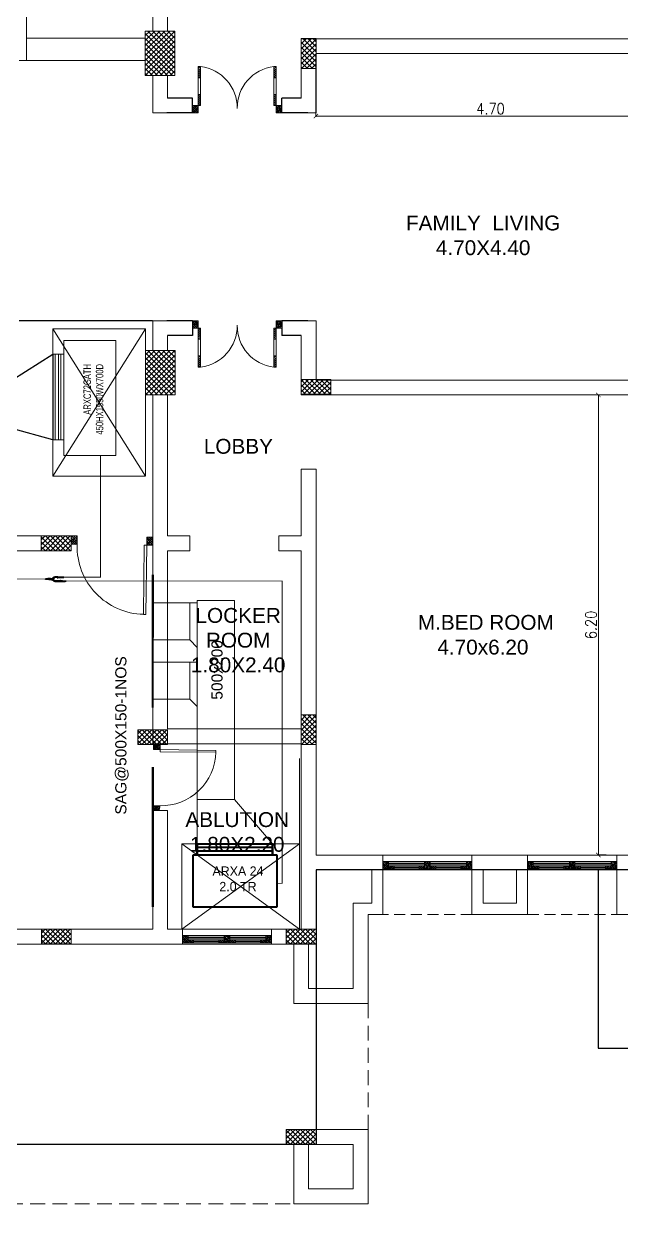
# Model space of a CAD drawing. Header units: centimetres. Extents: x -223085 to -5411, y 68813 to 74618.
# Drawn here: x -220643 to -219838, y 70760 to 72363 of the extents above; entities that cross this region are included whole.
import ezdxf

# ---------------------------------------------------------------- set-up
doc = ezdxf.new("R2010")
doc.units = ezdxf.units.CM
doc.header["$PDMODE"] = 34
doc.linetypes.add('DASHED2', pattern=[0.375, 0.25, -0.125])
for name, color, linetype in [('A STAIR', 15, 'Continuous'), ('A TEXT FRAME', 253, 'Continuous'), ('COLUMN', 6, 'Continuous'), ('HAVC', 6, 'Continuous'), ('HVAC', 6, 'Continuous'), ('PDF_FRAME', 7, 'Continuous'), ('PDF_m thick', 7, 'Continuous'), ('t10', 7, 'Continuous'), ('VRF', 31, 'Continuous'), ('WALLL', 7, 'Continuous')]:
    doc.layers.add(name, color=color, linetype=linetype)
for name, color, linetype, lineweight in [('A WALL BORDER', 130, 'Continuous', 30), ('CHIPPING', 2, 'Continuous', 0), ('FRAME', 31, 'Continuous', 25), ('hatchh', 251, 'Continuous', 9), ('LINE02', 8, 'Continuous', 0), ('m thick', 15, 'Continuous', 20), ('TXT BM NME', 102, 'Continuous', 13), ('wall face 1', 4, 'Continuous', 30), ('WINDOWSSS', 42, 'Continuous', 20)]:
    doc.layers.add(name, color=color, linetype=linetype, lineweight=lineweight)
doc.layers.add('PDF_DASH', color=7, linetype='Continuous', true_color=0x989898)
doc.layers.add('PDF_hatchh', color=7, linetype='Continuous', true_color=0x767676)
doc.styles.add('0672-x-Core Bldg A&B-Lvl-Typ$0$ROMANS', font='romans.shx', dxfattribs={"width": 0.85})
doc.styles.add('ARI', font='arial.ttf')
doc.styles.add('MAPLE CM', font='swisscl.ttf', dxfattribs={"height": 20})
doc.styles.get("Standard").update_dxf_attribs({"font": 'arial.ttf'})
doc.dimstyles.new('A-AHAMED', dxfattribs={"dimscale": 50, "dimtxt": 0.3, "dimasz": 0.12, "dimexe": 0.015, "dimexo": 0.1, "dimgap": 0.05, "dimtad": 3, "dimlfac": 0.01, "dimrnd": 0.005, "dimzin": 1, "dimdsep": 46, "dimtxsty": '0672-x-Core Bldg A&B-Lvl-Typ$0$ROMANS', "dimblk": 'ARCHTICK', "dimcen": 0.5, "dimclrd": 8, "dimclre": 8, "dimclrt": 3, "dimadec": 0, "dimazin": 0, "dimtfac": 0.72, "dimtix": 1, "dimtofl": 0, "dimtmove": 1, "dimatfit": 3, "dimldrblk": 'DOTBLANK', "dimfxl": 1, "dimfxlon": 1, "dimtolj": 1, "dimtzin": 15, "dimlwd": 5, "dimlwe": 5, "dimarcsym": 0})

# ---------------------------------------------------------------- blocks, each defined once
blk = doc.blocks.new('window 120')
at = {"layer": 'hatchh', "linetype": 'ByBlock', "lineweight": 5}
h = blk.add_hatch(dxfattribs=at)
h.set_pattern_fill('ANSI38', color=256, scale=0.15, angle=270, style=0)
h.set_pattern_definition([(315, (1141.550529, 856.235317), (0.01325825215, 0.01325825215), []), (45, (1141.550529, 856.235317), (0.01325825215, 0.03977475644), [0.046875, -0.028125])])
h.paths.add_polyline_path([(1149.778, 71.298), (1149.778, 71.398), (1149.703, 71.398), (1149.703, 71.358), (1149.703, 71.298)])
h.paths.add_polyline_path([(1149.703, 71.358), (1149.703, 71.398), (1149.628, 71.398), (1149.628, 71.358)])
h.paths.add_polyline_path([(1148.653, 71.298), (1148.653, 71.398), (1148.578, 71.398), (1148.578, 71.298)])
h.paths.add_polyline_path([(1148.728, 71.358), (1148.728, 71.398), (1148.653, 71.398), (1148.653, 71.358)])
h = blk.add_hatch(dxfattribs=at)
h.set_pattern_fill('ANSI38', color=256, scale=0.15, angle=270, style=0)
h.set_pattern_definition([(315, (1669.323571, 90.203803), (0.01325825215, 0.01325825215), []), (45, (1669.323571, 90.203803), (0.01325825215, 0.03977475644), [0.046875, -0.028125])])
h.paths.add_polyline_path([(1149.14, 71.358), (1149.14, 71.398), (1149.065, 71.398), (1149.065, 71.358)])
h = blk.add_hatch(dxfattribs=at)
h.set_pattern_fill('ANSI38', color=256, scale=0.15, angle=270, style=0)
h.set_pattern_definition([(315, (366.332547, 44.985551), (0.01325825215, 0.01325825215), []), (45, (366.332547, 44.985551), (0.01325825215, 0.03977475644), [0.046875, -0.028125])])
h.paths.add_polyline_path([(1149.215, 71.398), (1149.14, 71.398), (1149.14, 71.358), (1149.14, 71.298), (1149.215, 71.298)])
h = blk.add_hatch(dxfattribs=at)
h.set_pattern_fill('ANSI38', color=256, scale=0.15, angle=270, style=0)
h.set_pattern_definition([(315, (1669.804821, 90.203803), (0.01325825215, 0.01325825215), []), (45, (1669.804821, 90.203803), (0.01325825215, 0.03977475644), [0.046875, -0.028125])])
h.paths.add_polyline_path([(1149.29, 71.358), (1149.29, 71.398), (1149.215, 71.398), (1149.215, 71.358)])
at = {"layer": 'FRAME', "linetype": 'ByBlock', "lineweight": 5}
for points in [[(1148.578, 71.398), (1148.578, 71.298), (1148.653, 71.298), (1148.653, 71.398), (1148.578, 71.398)], [(1149.14, 71.398), (1149.14, 71.298), (1149.215, 71.298), (1149.215, 71.398), (1149.14, 71.398)], [(1149.703, 71.398), (1149.703, 71.298), (1149.778, 71.298), (1149.778, 71.398), (1149.703, 71.398)]]:
    blk.add_lwpolyline(points, dxfattribs=at)
for points in [[(1148.728, 71.358), (1148.653, 71.358), (1148.653, 71.398), (1148.728, 71.398)], [(1149.14, 71.358), (1149.065, 71.358), (1149.065, 71.398), (1149.14, 71.398)], [(1149.29, 71.358), (1149.215, 71.358), (1149.215, 71.398), (1149.29, 71.398)], [(1149.703, 71.358), (1149.628, 71.358), (1149.628, 71.398), (1149.703, 71.398)]]:
    blk.add_lwpolyline(points, close=True, dxfattribs=at)
at = {"layer": 'm thick', "linetype": 'ByBlock', "lineweight": 5, "ltscale": 2}
for p, q in [((1149.778, 71.413), (1148.578, 71.413)), ((1148.578, 71.413), (1148.578, 71.213)), ((1149.778, 71.413), (1149.778, 71.213)), ((1148.578, 71.213), (1149.778, 71.213)), ((1149.14, 71.298), (1148.653, 71.298)), ((1149.703, 71.298), (1149.215, 71.298))]:
    blk.add_line(p, q, dxfattribs=at)
at = {"layer": 'WINDOWSSS', "linetype": 'ByBlock', "lineweight": 5}
for p, q in [((1149.14, 71.334), (1148.653, 71.334)), ((1149.065, 71.398), (1148.728, 71.398)), ((1149.065, 71.38), (1148.728, 71.38)), ((1149.065, 71.375), (1148.728, 71.375)), ((1149.065, 71.358), (1148.728, 71.358)), ((1149.703, 71.334), (1149.215, 71.334)), ((1149.628, 71.398), (1149.29, 71.398)), ((1149.628, 71.38), (1149.29, 71.38)), ((1149.628, 71.375), (1149.29, 71.375)), ((1149.628, 71.358), (1149.29, 71.358)), ((1149.14, 71.322), (1148.653, 71.322)), ((1149.703, 71.322), (1149.215, 71.322))]:
    blk.add_line(p, q, dxfattribs=at)
blk = doc.blocks.new('column')
at = {"layer": 'COLUMN', "linetype": 'ByBlock', "lineweight": 5}
h = blk.add_hatch(dxfattribs=at)
h.set_pattern_fill('ANSI37', color=2, scale=1.5)
h.set_pattern_definition([(45, (-28925.5534, 41726.6536), (-3.36759605, 3.36759605), []), (135, (-28925.5534, 41726.6536), (-3.36759605, -3.36759605), [])])
h.paths.add_polyline_path([(-265420.4, 60623.1), (-265380.4, 60623.1), (-265380.4, 60683.1), (-265420.4, 60683.1)])
h = blk.add_hatch(dxfattribs=at)
h.set_pattern_fill('ANSI37', color=2, scale=1.5)
h.set_pattern_definition([(45, (-31143.8965, 41637.804), (-3.36759605, 3.36759605), []), (135, (-31143.8965, 41637.804), (-3.36759605, -3.36759605), [])])
h.paths.add_polyline_path([(-265210.4, 60672.8), (-265190.4, 60672.8), (-265190.4, 60632.8), (-265210.4, 60632.8)])
h = blk.add_hatch(dxfattribs=at)
h.set_pattern_fill('ANSI37', color=2, scale=1.5)
h.set_pattern_definition([(45, (-28925.5244, 41296.282), (-3.36759605, 3.36759605), []), (135, (-28925.5244, 41296.282), (-3.36759605, -3.36759605), [])])
h.paths.add_polyline_path([(-265420.3, 60192.7), (-265380.3, 60192.7), (-265380.3, 60252.7), (-265420.3, 60252.7)])
h = blk.add_hatch(dxfattribs=at)
h.set_pattern_fill('ANSI37', color=2, scale=1.5)
h.set_pattern_definition([(45, (-31143.8965, 40717.684), (-3.36759605, 3.36759605), []), (135, (-31143.8965, 40717.684), (-3.36759605, -3.36759605), [])])
h.paths.add_polyline_path([(-265170.4, 60213.5), (-265170.4, 60193.5), (-265210.4, 60193.5), (-265210.4, 60213.5)])
h = blk.add_hatch(dxfattribs=at)
h.set_pattern_fill('ANSI37', color=2, scale=1.5, angle=-90)
h.set_pattern_definition([(315, (-284466.7927, -176482.0954), (3.36759605, 3.36759605), []), (45, (-284466.7927, -176482.0954), (-3.36759605, 3.36759605), [])])
h.paths.add_polyline_path([(-265560.4, 60002.7), (-265560.4, 59982.7), (-265520.4, 59982.7), (-265520.4, 60002.7)])
h = blk.add_hatch(dxfattribs=at)
h.set_pattern_fill('ANSI37', color=2, scale=1.5)
h.set_pattern_definition([(45, (-31143.936, 40726.402), (-3.36759605, 3.36759605), []), (135, (-31143.936, 40726.402), (-3.36759605, -3.36759605), [])])
h.paths.add_polyline_path([(-265210.4, 59761.4), (-265190.4, 59761.4), (-265190.4, 59721.4), (-265210.4, 59721.4)])
h = blk.add_hatch(dxfattribs=at)
h.set_pattern_fill('ANSI37', color=2, scale=1.5, angle=-90)
h.set_pattern_definition([(315, (-284336.8033, -176743.436), (3.36759605, 3.36759605), []), (45, (-284336.8033, -176743.436), (-3.36759605, 3.36759605), [])])
h.paths.add_polyline_path([(-265430.4, 59741.4), (-265430.4, 59721.4), (-265390.4, 59721.4), (-265390.4, 59741.4)])
h = blk.add_hatch(dxfattribs=at)
h.set_pattern_fill('ANSI37', color=2, scale=1.5, angle=-90)
h.set_pattern_definition([(315, (-284466.764, -177012.034), (3.36759605, 3.36759605), []), (45, (-284466.764, -177012.034), (-3.36759605, 3.36759605), [])])
h.paths.add_polyline_path([(-265560.3, 59472.8), (-265560.3, 59452.8), (-265520.3, 59452.8), (-265520.3, 59472.8)])
h = blk.add_hatch(dxfattribs=at)
h.set_pattern_fill('ANSI37', color=2, scale=1.5, angle=-90)
h.set_pattern_definition([(315, (-284136.8033, -177012.037), (3.36759605, 3.36759605), []), (45, (-284136.8033, -177012.037), (-3.36759605, 3.36759605), [])])
h.paths.add_polyline_path([(-265230.4, 59472.8), (-265230.4, 59452.8), (-265190.4, 59452.8), (-265190.4, 59472.8)])
h = blk.add_hatch(dxfattribs=at)
h.set_pattern_fill('ANSI37', color=2, scale=1.5, angle=-90)
h.set_pattern_definition([(315, (-284136.8204, -177282.034), (3.36759605, 3.36759605), []), (45, (-284136.8204, -177282.034), (-3.36759605, 3.36759605), [])])
h.paths.add_polyline_path([(-265230.4, 59202.8), (-265230.4, 59182.8), (-265190.4, 59182.8), (-265190.4, 59202.8)])
at = {"layer": 'A TEXT FRAME', "color": 6, "linetype": 'ByBlock', "lineweight": 5}
for points in [[(-265380.4, 60683.1), (-265420.4, 60683.1), (-265420.4, 60623.1), (-265380.4, 60623.1)], [(-265210.4, 60672.8), (-265190.4, 60672.8), (-265190.4, 60632.8), (-265210.4, 60632.8)], [(-265380.3, 60252.7), (-265420.3, 60252.7), (-265420.3, 60192.7), (-265380.3, 60192.7)], [(-265170.4, 60213.5), (-265170.4, 60193.5), (-265210.4, 60193.5), (-265210.4, 60213.5)], [(-265560.4, 60002.7), (-265560.4, 59982.7), (-265520.4, 59982.7), (-265520.4, 60002.7)], [(-265210.4, 59761.4), (-265190.4, 59761.4), (-265190.4, 59721.4), (-265210.4, 59721.4)], [(-265430.4, 59741.4), (-265430.4, 59721.4), (-265390.4, 59721.4), (-265390.4, 59741.4)], [(-265560.3, 59472.8), (-265560.3, 59452.8), (-265520.3, 59452.8), (-265520.3, 59472.8)], [(-265230.4, 59472.8), (-265230.4, 59452.8), (-265190.4, 59452.8), (-265190.4, 59472.8)], [(-265230.4, 59202.8), (-265230.4, 59182.8), (-265190.4, 59182.8), (-265190.4, 59202.8)]]:
    blk.add_lwpolyline(points, close=True, dxfattribs=at)
at = {"layer": 'A TEXT FRAME', "color": 4, "linetype": 'ByBlock', "lineweight": 5}
for points in [[(-265390.4, 59741.4), (-265390.4, 59721.4), (-265430.4, 59721.4), (-265430.4, 59741.4)], [(-265520.3, 59472.8), (-265520.3, 59452.8), (-265560.3, 59452.8), (-265560.3, 59472.8)], [(-265190.4, 59472.8), (-265190.4, 59452.8), (-265230.4, 59452.8), (-265230.4, 59472.8)], [(-265230.4, 59202.8), (-265230.4, 59182.8), (-265190.4, 59182.8), (-265190.4, 59202.8)]]:
    blk.add_lwpolyline(points, close=True, dxfattribs=at)
blk = doc.blocks.new('W .150')
at = {"layer": 'A STAIR', "linetype": 'ByBlock', "lineweight": 5}
h = blk.add_hatch(dxfattribs=at)
h.set_pattern_fill('ANSI31', color=256, scale=0.1875, style=0)
h.set_pattern_definition([(45, (-1278.992507, 5.066227), (-0.0165728152, 0.0165728152), [])])
h.paths.add_polyline_path([(135.572, 6.937), (135.534, 6.937), (135.534, 6.75), (135.572, 6.75)])
h.paths.add_polyline_path([(135.572, 7.406), (135.534, 7.406), (135.534, 7.218), (135.572, 7.218)])
h = blk.add_hatch(dxfattribs=at)
h.set_pattern_fill('ANSI31', color=256, scale=0.1875, style=0)
h.set_pattern_definition([(135, (1551.373335, 5.066227), (0.0165728152, 0.0165728152), [])])
h.paths.add_polyline_path([(136.847, 6.937), (136.809, 6.937), (136.809, 6.75), (136.847, 6.75)])
h.paths.add_polyline_path([(136.847, 7.406), (136.809, 7.406), (136.809, 7.218), (136.847, 7.218)])
h = blk.add_hatch(dxfattribs=at)
h.set_pattern_fill('ANSI38', color=256, scale=0.1875, angle=180, style=0)
h.set_pattern_definition([(225, (107.112264, 983.23337), (0.0165728152, -0.0165728152), []), (315, (107.112264, 983.23337), (0.04971844555, -0.0165728152), [0.05859375, -0.03515625])])
h.paths.add_polyline_path([(135.534, 6.625), (135.534, 6.75), (135.44, 6.75), (135.44, 6.625)])
h = blk.add_hatch(dxfattribs=at)
h.set_pattern_fill('ANSI38', color=256, scale=0.1875, angle=180, style=0)
h.set_pattern_definition([(225, (108.518514, 983.23337), (0.0165728152, -0.0165728152), []), (315, (108.518514, 983.23337), (0.04971844555, -0.0165728152), [0.05859375, -0.03515625])])
h.paths.add_polyline_path([(136.94, 6.625), (136.94, 6.75), (136.847, 6.75), (136.847, 6.625)])
at = {"layer": 'A STAIR', "linetype": 'ByBlock', "lineweight": 5, "ltscale": 2}
for p, q in [((135.534, 7.406), (135.572, 7.406)), ((135.534, 6.75), (135.534, 7.406)), ((135.534, 7.218), (135.572, 7.218)), ((135.572, 7.406), (135.572, 6.75)), ((136.847, 7.406), (136.809, 7.406)), ((136.809, 7.406), (136.809, 6.75)), ((136.847, 7.218), (136.809, 7.218)), ((136.847, 6.75), (136.847, 7.406)), ((135.534, 6.937), (135.572, 6.937)), ((136.847, 6.937), (136.809, 6.937)), ((135.572, 6.75), (135.534, 6.75)), ((136.809, 6.75), (136.847, 6.75))]:
    blk.add_line(p, q, dxfattribs=at)
at = {"layer": 'A STAIR', "linetype": 'ByBlock', "lineweight": 5}
for points in [[(135.44, 6.75), (135.44, 6.625), (135.534, 6.625), (135.534, 6.75)], [(136.847, 6.75), (136.847, 6.625), (136.94, 6.625), (136.94, 6.75)]]:
    blk.add_lwpolyline(points, close=True, dxfattribs=at)
at = {"layer": 'A WALL BORDER', "color": 42, "linetype": 'ByBlock', "lineweight": 5, "ltscale": 0.005}
for centre, start, end in [((135.494, 6.714), 358.9677, 83.6083), ((136.887, 6.714), 96.3917, 181.0323)]:
    blk.add_arc(centre, 0.696, start, end, dxfattribs=at)
blk = doc.blocks.new('R4E')
at = {"layer": 'PDF_DASH', "linetype": 'ByBlock', "lineweight": 0}
blk.add_arc((0.7, -83.4), 83.4, 358.6053, 88.6669, dxfattribs=at)
at = {"layer": 'PDF_FRAME', "color": 252, "linetype": 'ByBlock', "lineweight": 0, "true_color": 0x989898}
for points in [[(-1.3, -84.7), (-1.3, -94.7), (-8.6, -94.7), (-8.6, -84.7)], [(91.4, -86.1), (91.4, -96), (84.1, -96), (84.1, -85.4)]]:
    blk.add_lwpolyline(points, close=True, dxfattribs=at)
at = {"layer": 'PDF_hatchh', "linetype": 'ByBlock', "lineweight": 0}
for points in [[(-8.6, -84.7), (-1.3, -92.7)], [(-6, -87.4), (-8.6, -90), (-4, -94.7)], [(-8.6, -87.4), (-1.3, -94.7)], [(-7.9, -86.7), (-6, -84.7), (-1.3, -90)], [(-2, -86.1), (-5.3, -89.4)], [(-4, -85.4), (-3.3, -84.7), (-1.3, -87.4)], [(84.1, -86.1), (91.4, -93.3)], [(86.7, -85.4), (84.7, -88.1)], [(86.1, -85.4), (91.4, -90.7)], [(90.7, -87.4), (87.4, -90.7)], [(88.7, -86.1), (91.4, -88.1)], [(89.4, -86.1), (88.7, -86.7)], [(-7.3, -91.4), (-8.6, -92.7), (-6.6, -94.7)], [(-3.3, -90), (-6.6, -93.3)], [(-4.6, -94), (-5.3, -94.7)], [(-1.3, -90.7), (-2.6, -92)], [(-1.3, -93.3), (-2.6, -94.7)], [(-1.3, -88.1), (-1.3, -88.1)], [(86.7, -88.7), (84.1, -91.4), (88.1, -96)], [(84.1, -88.7), (90.7, -96)], [(85.4, -92.7), (84.1, -94), (85.4, -96)], [(89.4, -91.4), (86.1, -94.7)], [(88.1, -95.3), (87.4, -96)], [(91.4, -92), (90, -93.3)], [(91.4, -94.7), (90, -96)]]:
    blk.add_lwpolyline(points, dxfattribs=at)
at = {"layer": 'PDF_m thick', "linetype": 'ByBlock', "lineweight": 0}
blk.add_lwpolyline([(0, 0), (-1.3, -84.7), (2, -84.7), (2.6, 0)], close=True, dxfattribs=at)
blk = doc.blocks.new('BRNTT')
at = {"color": 56, "linetype": 'Continuous', "lineweight": 15, "ltscale": 0.005}
for p, q in [((13602, -27828), (12017, -27828)), ((12017, -27828), (12017, -28978)), ((12017, -28978), (13602, -27828)), ((12017, -27828), (13602, -28978)), ((13602, -28978), (13602, -27828)), ((12017, -28978), (13602, -28978))]:
    blk.add_line(p, q, dxfattribs=at)
at = {"layer": 'VRF', "color": 15, "linetype": 'Continuous', "lineweight": 40, "ltscale": 0.005, "true_color": 0xac4f35}
for p, q in [((13452, -28128), (12317, -28128)), ((12317, -28128), (12317, -28828)), ((13452, -28828), (13452, -28128)), ((12317, -28828), (13452, -28828)), ((12377, -28878), (13392, -28878)), ((12377, -28928), (13392, -28928)), ((13392, -28978), (12377, -28978))]:
    blk.add_line(p, q, dxfattribs=at)
for points in [[(12377, -28978), (12377, -28978), (12377, -28828), (12377, -28828)], [(13392, -28978), (13392, -28978), (13392, -28828), (13392, -28828)]]:
    blk.add_lwpolyline(points, close=True, dxfattribs=at)
blk = doc.blocks.new('A$C7B2D1083')
at = {"layer": 'VRF', "xscale": 0.1, "yscale": 0.1, "zscale": 0.1, "rotation": 270}
blk.add_blockref('BRNTT', (2897.8, 1360.2), dxfattribs=at)
at = {"layer": 'VRF', "color": 251, "insert": (30.4, 75.8), "char_height": 12.5, "width": 252.101, "attachment_point": 2, "rotation": 90}
blk.add_mtext('{\\fCentury Gothic|b0|i0|c0|p34;\\C0;ARXA 24\\P2.0 TR}', dxfattribs=at)
blk = doc.blocks.new('45')
at = {"color": 42}
for p, q in [((5375.299, -1589.861), (5375.333, -1589.861)), ((5375.299, -1589.861), (5375.333, -1589.861)), ((5375.333, -1589.861), (5375.337, -1589.86)), ((5375.333, -1589.876), (5375.333, -1589.861)), ((5375.337, -1589.86), (5375.348, -1589.86)), ((5375.337, -1589.878), (5375.337, -1589.86)), ((5375.348, -1589.878), (5375.348, -1589.86)), ((5375.348, -1589.861), (5375.375, -1589.861)), ((5375.348, -1589.861), (5375.375, -1589.861)), ((5375.375, -1589.86), (5375.394, -1589.86)), ((5375.375, -1589.878), (5375.375, -1589.86)), ((5375.375, -1589.876), (5375.375, -1589.861)), ((5375.394, -1589.878), (5375.394, -1589.86)), ((5375.394, -1589.86), (5375.398, -1589.861)), ((5375.398, -1589.861), (5375.421, -1589.861)), ((5375.398, -1589.861), (5375.421, -1589.861)), ((5375.398, -1589.876), (5375.398, -1589.861)), ((5375.421, -1589.876), (5375.421, -1589.861)), ((5375.425, -1589.862), (5375.421, -1589.861)), ((5375.425, -1589.862), (5375.447, -1589.862)), ((5375.425, -1589.875), (5375.425, -1589.862)), ((5375.447, -1589.875), (5375.447, -1589.862)), ((5375.451, -1589.863), (5375.447, -1589.862)), ((5375.451, -1589.863), (5375.468, -1589.863)), ((5375.451, -1589.874), (5375.451, -1589.863)), ((5375.468, -1589.874), (5375.468, -1589.863)), ((5375.472, -1589.865), (5375.468, -1589.863)), ((5375.472, -1589.865), (5375.485, -1589.865)), ((5375.472, -1589.872), (5375.472, -1589.865)), ((5375.472, -1589.872), (5375.472, -1589.865)), ((5375.485, -1589.872), (5375.485, -1589.865)), ((5375.152, -1589.896), (5375.139, -1589.896)), ((5375.139, -1589.896), (5375.139, -1589.906)), ((5375.152, -1589.906), (5375.139, -1589.906)), ((5375.157, -1589.895), (5375.152, -1589.896)), ((5375.152, -1589.896), (5375.152, -1589.906)), ((5375.152, -1589.906), (5375.157, -1589.908)), ((5375.175, -1589.895), (5375.157, -1589.895)), ((5375.157, -1589.895), (5375.157, -1589.908)), ((5375.175, -1589.908), (5375.157, -1589.908)), ((5375.179, -1589.894), (5375.175, -1589.895)), ((5375.175, -1589.895), (5375.175, -1589.908)), ((5375.175, -1589.908), (5375.179, -1589.909)), ((5375.198, -1589.894), (5375.179, -1589.894)), ((5375.179, -1589.894), (5375.179, -1589.909)), ((5375.198, -1589.909), (5375.179, -1589.909)), ((5375.198, -1589.909), (5375.179, -1589.909)), ((5375.198, -1589.894), (5375.202, -1589.892)), ((5375.198, -1589.894), (5375.198, -1589.909)), ((5375.198, -1589.894), (5375.198, -1589.909)), ((5375.202, -1589.91), (5375.198, -1589.909)), ((5375.223, -1589.892), (5375.202, -1589.892)), ((5375.202, -1589.892), (5375.202, -1589.91)), ((5375.223, -1589.91), (5375.202, -1589.91)), ((5375.223, -1589.91), (5375.223, -1589.892)), ((5375.223, -1589.894), (5375.241, -1589.894)), ((5375.223, -1589.894), (5375.241, -1589.894)), ((5375.223, -1589.909), (5375.241, -1589.909)), ((5375.241, -1589.892), (5375.259, -1589.892)), ((5375.241, -1589.91), (5375.241, -1589.892)), ((5375.241, -1589.91), (5375.26, -1589.91)), ((5375.273, -1589.9), (5375.259, -1589.892)), ((5375.26, -1589.91), (5375.273, -1589.902)), ((5375.299, -1589.876), (5375.333, -1589.876)), ((5375.333, -1589.926), (5375.299, -1589.926)), ((5375.333, -1589.941), (5375.299, -1589.941)), ((5375.337, -1589.878), (5375.333, -1589.876)), ((5375.333, -1589.926), (5375.337, -1589.924)), ((5375.333, -1589.941), (5375.333, -1589.926)), ((5375.337, -1589.943), (5375.333, -1589.941)), ((5375.337, -1589.878), (5375.348, -1589.878)), ((5375.337, -1589.924), (5375.348, -1589.924)), ((5375.337, -1589.943), (5375.337, -1589.924)), ((5375.337, -1589.943), (5375.348, -1589.943)), ((5375.348, -1589.876), (5375.375, -1589.876)), ((5375.348, -1589.943), (5375.348, -1589.924)), ((5375.348, -1589.941), (5375.348, -1589.926)), ((5375.348, -1589.926), (5375.384, -1589.926)), ((5375.348, -1589.941), (5375.384, -1589.941)), ((5375.375, -1589.878), (5375.394, -1589.878)), ((5375.384, -1589.941), (5375.384, -1589.926)), ((5375.388, -1589.927), (5375.384, -1589.926)), ((5375.384, -1589.941), (5375.388, -1589.94)), ((5375.388, -1589.927), (5375.41, -1589.927)), ((5375.388, -1589.94), (5375.388, -1589.927)), ((5375.388, -1589.94), (5375.41, -1589.94)), ((5375.398, -1589.876), (5375.394, -1589.878)), ((5375.398, -1589.876), (5375.421, -1589.876)), ((5375.41, -1589.94), (5375.41, -1589.927)), ((5375.414, -1589.928), (5375.41, -1589.927)), ((5375.41, -1589.94), (5375.414, -1589.939)), ((5375.414, -1589.928), (5375.43, -1589.928)), ((5375.414, -1589.939), (5375.414, -1589.928)), ((5375.414, -1589.939), (5375.43, -1589.939)), ((5375.421, -1589.876), (5375.425, -1589.875)), ((5375.425, -1589.875), (5375.447, -1589.875)), ((5375.43, -1589.939), (5375.43, -1589.928)), ((5375.434, -1589.93), (5375.43, -1589.928)), ((5375.43, -1589.939), (5375.434, -1589.937)), ((5375.434, -1589.93), (5375.447, -1589.93)), ((5375.434, -1589.937), (5375.434, -1589.93)), ((5375.434, -1589.937), (5375.434, -1589.93)), ((5375.434, -1589.937), (5375.447, -1589.937)), ((5375.447, -1589.875), (5375.451, -1589.874)), ((5375.447, -1589.937), (5375.447, -1589.93)), ((5375.451, -1589.874), (5375.468, -1589.874)), ((5375.468, -1589.874), (5375.472, -1589.872)), ((5375.472, -1589.872), (5375.485, -1589.872))]:
    blk.add_line(p, q, dxfattribs=at)
for centre, radius, start, end in [((5375.299, -1589.901), 0.0402, 90, 167.3561), ((5375.299, -1589.901), 0.0402, 193.2836, 270), ((5375.272, -1589.901), 0.00162, 302.7005, 58.7276), ((5375.299, -1589.901), 0.0247, 90, 270)]:
    blk.add_arc(centre, radius, start, end, dxfattribs=at)
blk = doc.blocks.new('A$C49C76B04')
at = {"layer": 'wall face 1', "color": 7, "xscale": 100, "yscale": 100, "zscale": 100, "rotation": 180}
blk.add_blockref('45', (537529.9, -158986.1), dxfattribs=at)
blk = doc.blocks.new('A$C22C16DCF')
at = {"layer": 't10', "color": 30, "true_color": 0xf26722, "rotation": 90}
blk.add_blockref('A$C49C76B04', (7.8, 11.3), dxfattribs=at)
blk = doc.blocks.new('A$C2F3818EF')
at = {"layer": 'HVAC', "color": 30, "true_color": 0xf26722}
blk.add_blockref('A$C22C16DCF', (-7.8, -9.6), dxfattribs=at)
blk = doc.blocks.new('A$C2E9877FA')
at = {"layer": 'HAVC', "color": 30, "ltscale": 100, "true_color": 0xf26722, "xscale": 10, "yscale": 10, "zscale": 10, "rotation": 269.9999999999999}
blk.add_blockref('A$C2F3818EF', (-42, -72), dxfattribs=at)
blk = doc.blocks.new('_ArchTick')
at = {"color": 0, "linetype": 'ByBlock', "const_width": 0.15}
blk.add_lwpolyline([(-0.5, -0.5), (0.5, 0.5)], dxfattribs=at)
blk = doc.blocks.new('*D104')
at = {"layer": 'Defpoints', "color": 0, "linetype": 'ByBlock', "transparency": 16777216}
for p in [(-219853.6, 71862.5, 0), (-219868.9, 71242.5), (-219853.6, 71242.5, 0)]:
    blk.add_point(p, dxfattribs=at)
at = {"layer": 'TXT BM NME', "color": 8, "linetype": 'ByBlock', "lineweight": 5, "transparency": 16777216}
for p, q in [((-219858.6, 71862.5), (-219869.6, 71862.5)), ((-219868.9, 71862.5), (-219868.9, 71242.5)), ((-219858.6, 71242.5), (-219869.6, 71242.5))]:
    blk.add_line(p, q, dxfattribs=at)
at = {"layer": 'TXT BM NME', "color": 8, "linetype": 'ByBlock', "lineweight": 5, "transparency": 16777216, "xscale": 6, "yscale": 6, "zscale": 6}
for p, rotation in [((-219868.9, 71862.5), 90), ((-219868.9, 71242.5), 270)]:
    blk.add_blockref('_ArchTick', p, dxfattribs=dict(at, rotation=rotation))
at = {"layer": 'TXT BM NME', "color": 3, "linetype": 'ByBlock', "transparency": 16777216, "insert": (-219878.9, 71552.5), "char_height": 15, "attachment_point": 5, "rotation": 90, "style": '0672-x-Core Bldg A&B-Lvl-Typ$0$ROMANS'}
blk.add_mtext('\\A1;6.20', dxfattribs=at)
blk = doc.blocks.new('_DotBlank')
at = {"color": 0, "linetype": 'ByBlock', "lineweight": -2}
blk.add_line((-0.5, 0), (-1, 0), dxfattribs=at)
blk.add_circle((0, 0), 0.5, dxfattribs=at)
blk = doc.blocks.new('*D133')
at = {"layer": 'CHIPPING', "color": 8, "linetype": 'ByBlock', "lineweight": 5, "transparency": 16777216}
for p, q in [((-220249.3, 72317.6), (-220249.3, 72237.4)), ((-219779.2, 72317.6), (-219779.2, 72237.4)), ((-220249.3, 72238.2), (-219779.2, 72238.2))]:
    blk.add_line(p, q, dxfattribs=at)
at = {"layer": 'Defpoints', "color": 0, "linetype": 'ByBlock', "transparency": 16777216}
for p in [(-220249.3, 72322.6, 0), (-219779.2, 72322.6, 0), (-219779.2, 72238.2)]:
    blk.add_point(p, dxfattribs=at)
at = {"layer": 'CHIPPING', "color": 8, "linetype": 'ByBlock', "lineweight": 5, "transparency": 16777216, "xscale": 6, "yscale": 6, "zscale": 6, "rotation": 180}
blk.add_blockref('_ArchTick', (-220249.3, 72238.2), dxfattribs=at)
at = {"layer": 'CHIPPING', "color": 8, "linetype": 'ByBlock', "lineweight": 5, "transparency": 16777216, "xscale": 6, "yscale": 6, "zscale": 6}
blk.add_blockref('_ArchTick', (-219779.2, 72238.2), dxfattribs=at)
at = {"layer": 'CHIPPING', "color": 3, "linetype": 'ByBlock', "transparency": 16777216, "insert": (-220014.2, 72248.2), "char_height": 15, "attachment_point": 5, "style": '0672-x-Core Bldg A&B-Lvl-Typ$0$ROMANS'}
blk.add_mtext('\\A1;4.70', dxfattribs=at)

msp = doc.modelspace()

# ---------------------------------------------------------------- linework, layer by layer
at = {"layer": 'A TEXT FRAME', "color": 4, "linetype": 'ByBlock', "lineweight": 5}
for p, q in [((-220469.215, 72352.755, 0), (-220469.215, 72551.804, 0)), ((-220449.215, 72551.804, 0), (-220449.215, 72352.755, 0)), ((-220269.215, 72262.455, 0), (-220269.215, 72342.455, 0)), ((-220269.215, 72342.455, 0), (-219779.215, 72342.455, 0)), ((-219779.215, 72322.455, 0), (-220249.215, 72322.455, 0)), ((-220249.215, 72322.455, 0), (-220249.215, 72242.455, 0)), ((-220469.215, 72242.455, 0), (-220469.215, 72292.755, 0)), ((-220449.215, 72292.755, 0), (-220449.215, 72262.455, 0)), ((-220469.215, 72242.455, 0), (-220449.215, 72242.455, 0)), ((-220269.215, 72242.455, 0), (-220249.215, 72242.455, 0)), ((-220449.215, 71962.455, 0), (-220469.215, 71962.455, 0)), ((-220469.215, 71962.455, 0), (-220469.215, 71922.384, 0)), ((-220249.215, 71962.455, 0), (-220269.215, 71962.455, 0)), ((-220249.215, 71882.455, 0), (-220249.215, 71962.455, 0)), ((-220449.215, 71922.384, 0), (-220449.215, 71942.455, 0)), ((-220269.215, 71942.455, 0), (-220269.215, 71862.455, 0)), ((-219779.215, 71882.455, 0), (-220249.215, 71882.455, 0)), ((-220469.215, 71862.384, 0), (-220469.215, 71392.394, 0)), ((-220449.215, 71672.394, 0), (-220449.215, 71862.384, 0)), ((-220269.215, 71862.455, 0), (-219779.215, 71862.455, 0)), ((-220249.215, 71762.455, 0), (-220269.215, 71762.455, 0)), ((-220269.215, 71762.455, 0), (-220269.215, 71672.394, 0)), ((-220249.215, 71242.455, 0), (-220249.215, 71762.455, 0)), ((-220579.193, 71672.405, 0), (-220929.215, 71672.394, 0)), ((-220579.193, 71672.405, 0), (-220579.193, 71652.405, 0)), ((-220419.215, 71672.394, 0), (-220449.215, 71672.394, 0)), ((-220419.215, 71652.394, 0), (-220419.215, 71672.394, 0)), ((-220269.215, 71672.394, 0), (-220299.215, 71672.394, 0)), ((-220299.215, 71652.394, 0), (-220299.215, 71672.394, 0)), ((-220929.215, 71652.394, 0), (-220579.193, 71652.405, 0)), ((-220449.215, 71412.394, 0), (-220449.215, 71652.394, 0)), ((-220449.215, 71492.394, 0), (-220449.215, 71652.394, 0)), ((-220419.215, 71652.394, 0), (-220449.215, 71652.394, 0)), ((-220269.215, 71652.394, 0), (-220299.215, 71652.394, 0)), ((-220269.215, 71652.394, 0), (-220269.215, 71492.394, 0)), ((-220269.215, 71652.394, 0), (-220269.215, 71412.394, 0)), ((-220269.215, 71412.394, 0), (-220449.215, 71412.394, 0)), ((-220249.215, 71402.455, 0), (-220249.215, 71242.455, 0)), ((-220469.215, 71392.394, 0), (-220269.215, 71392.394, 0)), ((-220269.215, 71392.394, 0), (-220269.215, 71142.455, 0)), ((-220469.215, 71302.394, 0), (-220469.215, 71142.455, 0)), ((-220469.215, 71302.394, 0), (-220449.181, 71302.394, 0)), ((-220449.181, 71142.455, 0), (-220449.181, 71302.394, 0)), ((-219779.215, 71242.455, 0), (-220249.215, 71242.455, 0)), ((-220249.215, 71222.455, 0), (-220039.215, 71222.455, 0)), ((-220249.215, 71222.455, 0), (-220249.215, 71122.455, 0)), ((-220174.215, 71222.455, 0), (-220174.215, 71177.455, 0)), ((-220159.215, 71222.455, 0), (-220159.215, 71162.455, 0)), ((-220024.215, 71222.455, 0), (-219979.215, 71222.455, 0)), ((-219964.215, 71222.455, 0), (-219844.215, 71222.455, 0)), ((-219844.215, 71222.455, 0), (-219844.215, 71162.455, 0)), ((-220199.215, 71177.455, 0), (-220199.215, 71062.455, 0)), ((-220174.215, 71177.455, 0), (-220199.215, 71177.455, 0)), ((-220179.215, 71162.455, 0), (-220179.215, 71042.455, 0)), ((-220159.215, 71162.455, 0), (-220179.215, 71162.455, 0)), ((-219844.215, 71162.455, 0), (-219824.215, 71162.455, 0)), ((-220469.215, 71142.455, 0), (-220929.215, 71142.455, 0)), ((-220269.215, 71142.455, 0), (-220449.181, 71142.455, 0)), ((-220949.215, 71122.455, 0), (-220249.215, 71122.455, 0)), ((-220279.215, 71042.455, 0), (-220279.215, 71122.455, 0)), ((-220259.215, 71062.455, 0), (-220259.215, 71122.455, 0)), ((-220199.215, 71062.455, 0), (-220259.215, 71062.455, 0)), ((-220179.215, 71042.455, 0), (-220279.215, 71042.455, 0)), ((-220249.215, 71042.455, 0), (-220249.215, 70872.455, 0)), ((-220694.287, 70852.455, 0), (-220279.215, 70852.455, 0))]:
    msp.add_line(p, q, dxfattribs=at)
at = {"layer": 'A TEXT FRAME', "color": 4, "linetype": 'ByBlock'}
for p, q in [((-220415.437, 72262.455, 0), (-220449.215, 72262.455, 0)), ((-220415.437, 72242.455, 0), (-220415.437, 72262.455, 0)), ((-220269.215, 72262.455, 0), (-220295.437, 72262.455, 0)), ((-220295.437, 72242.455, 0), (-220295.437, 72262.455, 0)), ((-220415.437, 72242.455, 0), (-220450.42, 72242.455, 0)), ((-220260.454, 72242.455, 0), (-220295.437, 72242.455, 0)), ((-220415.437, 71962.455, 0), (-220450.42, 71962.455, 0)), ((-220415.437, 71962.455, 0), (-220415.437, 71942.455, 0)), ((-220260.454, 71962.455, 0), (-220295.437, 71962.455, 0)), ((-220295.437, 71962.455, 0), (-220295.437, 71942.455, 0)), ((-220415.437, 71942.455, 0), (-220449.215, 71942.455, 0)), ((-220269.215, 71942.455, 0), (-220295.437, 71942.455, 0))]:
    msp.add_line(p, q, dxfattribs=at)
at = {"layer": 'A TEXT FRAME', "color": 8, "linetype": 'DASHED2', "lineweight": 5, "ltscale": 60}
for p, q in [((-220039.215, 71162.455, 0), (-220159.215, 71162.455, 0)), ((-219964.215, 71162.455, 0), (-219844.215, 71162.455, 0))]:
    msp.add_line(p, q, dxfattribs=at)
at = {"layer": 'A TEXT FRAME', "color": 8, "linetype": 'DASHED2', "lineweight": 5, "ltscale": 80}
for p, q in [((-220179.215, 70872.455, 0), (-220179.215, 71042.455, 0)), ((-220694.287, 70772.455, 0), (-220279.215, 70772.455, 0))]:
    msp.add_line(p, q, dxfattribs=at)
at = {"layer": 'A TEXT FRAME', "color": 251, "linetype": 'ByBlock', "true_color": 0x636466, "elevation": 0}
msp.add_lwpolyline([(-221389.376, 74011.818), (-221389.376, 73511.818), (-221524.398, 73511.818), (-221524.398, 72862.455), (-220269.198, 72862.455), (-220269.198, 72962.469), (-219779.198, 72962.455), (-219779.198, 73061.818), (-219469.198, 73061.804), (-219469.198, 72682.469), (-219529.198, 72682.469), (-219529.215, 71502.335), (-219469.215, 71502.349), (-219469.215, 71072.335), (-219779.215, 71072.335), (-219779.215, 71222.455), (-220249.215, 71222.455), (-220249.215, 71122.455), (-220249.215, 70852.455), (-220764.27, 70852.455), (-220764.275, 69972.455)], dxfattribs=at)
at = {"layer": 'A TEXT FRAME', "color": 3, "linetype": 'ByBlock', "elevation": 0}
msp.add_lwpolyline([(-220658.972, 71882.394), (-220603.852, 71917.197), (-220603.852, 71801.917), (-220658.972, 71817.394)], dxfattribs=at)
at = {"layer": 'A TEXT FRAME', "color": 2, "linetype": 'ByBlock', "const_width": 3, "elevation": 0}
for points in [[(-220469.271, 71441.187), (-220469.215, 71620.441)], [(-220469.215, 71172.455), (-220469.215, 71361.187)]]:
    msp.add_lwpolyline(points, dxfattribs=at)
at = {"layer": 'A TEXT FRAME', "color": 1, "linetype": 'ByBlock', "elevation": 0}
msp.add_lwpolyline([(-219869.215, 71222.455), (-219869.215, 70982.335), (-219379.215, 70982.335), (-219379.215, 71581.699), (-219469.198, 71581.699)], dxfattribs=at)
at = {"layer": 'A TEXT FRAME', "color": 4, "linetype": 'ByBlock', "lineweight": 5, "elevation": 0}
for points in [[(-219964.215, 71222.455), (-219964.215, 71162.455), (-220039.215, 71162.455), (-220039.215, 71222.455)], [(-219979.215, 71222.455), (-219979.215, 71177.455), (-220024.215, 71177.455), (-220024.215, 71222.455)], [(-220279.215, 70852.469), (-220279.215, 70772.455), (-220179.215, 70772.455), (-220179.215, 70872.455), (-220249.221, 70872.455)]]:
    msp.add_lwpolyline(points, dxfattribs=at)
msp.add_lwpolyline([(-220199.215, 70852.455), (-220259.215, 70852.455), (-220259.215, 70792.455), (-220199.215, 70792.455)], close=True, dxfattribs=at)
at = {"layer": 'LINE02', "color": 1}
msp.add_lwpolyline([(-220518.852, 71936.047), (-220518.852, 71781.047), (-220588.852, 71781.047), (-220588.852, 71936.047), (-220518.852, 71936.047)], dxfattribs=at)
at = {"layer": 'm thick'}
msp.add_line((-220639.344, 72343.101, 0), (-220479.193, 72343.101, 0), dxfattribs=at)
at = {"layer": 'TXT BM NME', "color": 3, "linetype": 'ByBlock'}
for p, q in [((-220409.202, 71257.455, 0), (-220409.202, 71585.453, 0)), ((-220359.202, 71585.453, 0), (-220409.202, 71585.453, 0)), ((-220359.202, 71317.455, 0), (-220359.202, 71585.453, 0)), ((-220409.202, 71582.251, 0), (-220469.215, 71582.251, 0)), ((-220419.202, 71532.251, 0), (-220419.202, 71582.251, 0)), ((-220419.202, 71532.251, 0), (-220469.215, 71532.251, 0)), ((-220419.202, 71532.251, 0), (-220409.202, 71522.251, 0)), ((-220409.254, 71502.451, 0), (-220469.268, 71502.451, 0)), ((-220419.254, 71452.451, 0), (-220419.254, 71502.451, 0)), ((-220419.254, 71452.451, 0), (-220469.268, 71452.451, 0)), ((-220419.254, 71452.451, 0), (-220409.254, 71442.451, 0)), ((-220409.202, 71317.455, 0), (-220359.202, 71317.455, 0)), ((-220359.202, 71317.455, 0), (-220307.702, 71257.455, 0)), ((-220409.202, 71257.455, 0), (-220307.702, 71257.455, 0))]:
    msp.add_line(p, q, dxfattribs=at)
at = {"layer": 'TXT BM NME', "color": 0, "linetype": 'ByBlock', "const_width": 2, "elevation": 0}
msp.add_lwpolyline([(-220469.215, 71962.455), (-220649.344, 71962.455)], dxfattribs=at)
at = {"layer": 'TXT BM NME', "color": 8, "linetype": 'ByBlock', "elevation": 0}
for points in [[(-220478.852, 71951.428), (-220603.852, 71951.428), (-220603.852, 71752.891), (-220478.852, 71752.891), (-220603.852, 71951.428)], [(-220478.852, 71951.428), (-220603.852, 71752.891)], [(-220478.852, 71951.428), (-220478.852, 71753.272)], [(-220271.702, 71372.616), (-220271.702, 71214.117)]]:
    msp.add_lwpolyline(points, dxfattribs=at)
at = {"layer": 'TXT BM NME', "color": 3}
for points in [[(-220588.852, 71917.197), (-220603.852, 71917.197), (-220603.852, 71801.917), (-220588.852, 71801.917), (-220588.852, 71917.197)], [(-220600.757, 71917.197), (-220600.757, 71801.917)], [(-220596.352, 71917.197), (-220596.352, 71801.917)], [(-220593.069, 71917.197), (-220593.069, 71801.917)]]:
    msp.add_lwpolyline(points, dxfattribs=at)
at = {"layer": 'TXT BM NME', "color": 32, "linetype": 'ByBlock', "true_color": 0xcd6928, "const_width": 1}
for points in [[(-220596.906, 71616.88), (-220539.55, 71616.88), (-220539.55, 71781.047)], [(-220675.602, 71614.302), (-220612.258, 71614.302)], [(-220592.948, 71611.689), (-220294.913, 71611.689), (-220294.913, 71204.341), (-220301.702, 71204.341)]]:
    msp.add_lwpolyline(points, dxfattribs=at)
at = {"layer": 'WALLL', "linetype": 'ByBlock', "lineweight": 5}
for p, q in [((-220639.344, 72313.101, 0), (-220639.344, 72493.101, 0)), ((-220649.344, 72313.101, 0), (-220479.193, 72313.101, 0))]:
    msp.add_line(p, q, dxfattribs=at)

# ---------------------------------------------------------------- block references
at = {"layer": 'A TEXT FRAME', "color": 0, "linetype": 'ByBlock'}
msp.add_blockref('column', (44941.112, 11669.804, 0), dxfattribs=at)
at = {"layer": 'A TEXT FRAME', "color": 4, "linetype": 'ByBlock', "lineweight": 5, "xscale": 80.00000003539023, "yscale": 80.00000003539023, "zscale": 80.00000003539023}
msp.add_blockref('W .150', (-231250.67, 71712.486, 0), dxfattribs=at)
at = {"layer": 'A TEXT FRAME', "color": 4, "linetype": 'ByBlock', "lineweight": 5, "xscale": -80.00000003539023, "yscale": 80.00000003539023, "zscale": 80.00000003539023, "rotation": 180}
msp.add_blockref('W .150', (-231250.67, 72492.424, 0), dxfattribs=at)
at = {"layer": 'A TEXT FRAME', "color": 244, "linetype": 'ByBlock', "true_color": 0x991b1e}
for p, xscale, yscale, zscale, rotation in [((-220478.682, 71566.796, 0), 1.100128891475116, 1.100128891475116, 1.100128891475116, 180), ((-220384.068, 71383.43, 0), 0.8869767675407804, 0.8869767675407804, 0.8869767675407804, 270)]:
    msp.add_blockref('R4E', p, dxfattribs=dict(at, xscale=xscale, yscale=yscale, zscale=zscale, rotation=rotation))
at = {"layer": 'TXT BM NME', "color": 30, "linetype": 'ByBlock', "true_color": 0xf26722, "xscale": -0.08000000000000002, "yscale": 0.08000000000000002, "zscale": 0.08000000000000002}
msp.add_blockref('A$C2E9877FA', (-220602.878, 71616.805), dxfattribs=at)
at = {"layer": 'TXT BM NME', "color": 0, "linetype": 'ByBlock', "rotation": 270}
msp.add_blockref('A$C7B2D1083', (-220430.202, 71257.455, 0), dxfattribs=at)
at = {"layer": 'wall face 1', "linetype": 'ByBlock', "lineweight": -2, "yscale": 100.0000000442378, "zscale": 100.0000000442378, "rotation": 180}
for p, xscale in [((-335017.015, 78363.748, 0), -100.0000000442378), ((-334822.015, 78363.748, 0), -100.0000000442378), ((-105451.404, 78263.756, 0), 100.0000000442378)]:
    msp.add_blockref('window 120', p, dxfattribs=dict(at, xscale=xscale))

# ---------------------------------------------------------------- texts
at = {"lineweight": 5, "char_height": 20, "width": 392.50181, "style": 'ARI'}
for s, insert, attachment_point in [('\\pxqc;FAMILY  LIVING\\P4.70X4.40', (-219827.912, 72104.21, 0), 3), ('\\pxqc;LOBBY', (-220157.566, 71782.955, 0), 9), ('\\pxqc;LOCKER \\PROOM  \\P1.80X2.40', (-220550.414, 71575.349, 0), 1), ('\\pxqc; M.BED ROOM\\P4.70x6.20', (-219828.191, 71565.988, 0), 3), ('\\pxqc;ABLUTION \\P1.80X2.20', (-220551.672, 71300.199, 0), 1)]:
    msp.add_mtext(s, dxfattribs=dict(at, insert=insert, attachment_point=attachment_point))
at = {"layer": 'A TEXT FRAME', "color": 3, "linetype": 'ByBlock', "insert": (-220374.962, 71532.122, 0), "char_height": 15, "attachment_point": 9, "rotation": 90}
msp.add_mtext('500x200', dxfattribs=at)
at = {"layer": 'A TEXT FRAME', "color": 6, "linetype": 'ByBlock', "insert": (-220519.683, 71296.908, 0), "char_height": 15, "attachment_point": 1, "rotation": 90}
msp.add_mtext('SAG@500X150-1NOS', dxfattribs=at)
at = {"layer": 'LINE02', "color": 4, "insert": (-220535.692, 71904.159), "char_height": 10, "attachment_point": 9, "rotation": 90, "style": 'MAPLE CM'}
msp.add_mtext_dynamic_manual_height_columns('ARXC72GATH\\P450HX1550WX700D', width=62.22329, gutter_width=100, heights=[0], dxfattribs=at)

# ---------------------------------------------------------------- dimensions: what is measured, and where the dimension line sits
at = {"layer": 'CHIPPING', "color": 2, "linetype": 'ByBlock'}
dim = msp.add_linear_dim(base=(-219779.215, 72238.184), p1=(-220249.266, 72322.589, 0), p2=(-219779.215, 72322.589, 0), dimstyle='A-AHAMED', override={"dimfxl": 100}, dxfattribs=at)
dim.commit()
dim.dimension.update_dxf_attribs({"geometry": '*D133', "text_midpoint": (-220014.241, 72248.184)})
at = {"layer": 'TXT BM NME', "color": 0, "linetype": 'ByBlock'}
dim = msp.add_linear_dim(base=(-219868.862, 71242.455), p1=(-219853.638, 71862.455, 0), p2=(-219853.638, 71242.455, 0), angle=90, dimstyle='A-AHAMED', override={"dimfxl": 100}, dxfattribs=at)
dim.commit()
dim.dimension.update_dxf_attribs({"geometry": '*D104', "text_midpoint": (-219878.862, 71552.455)})

doc.saveas('drawing.dxf')
